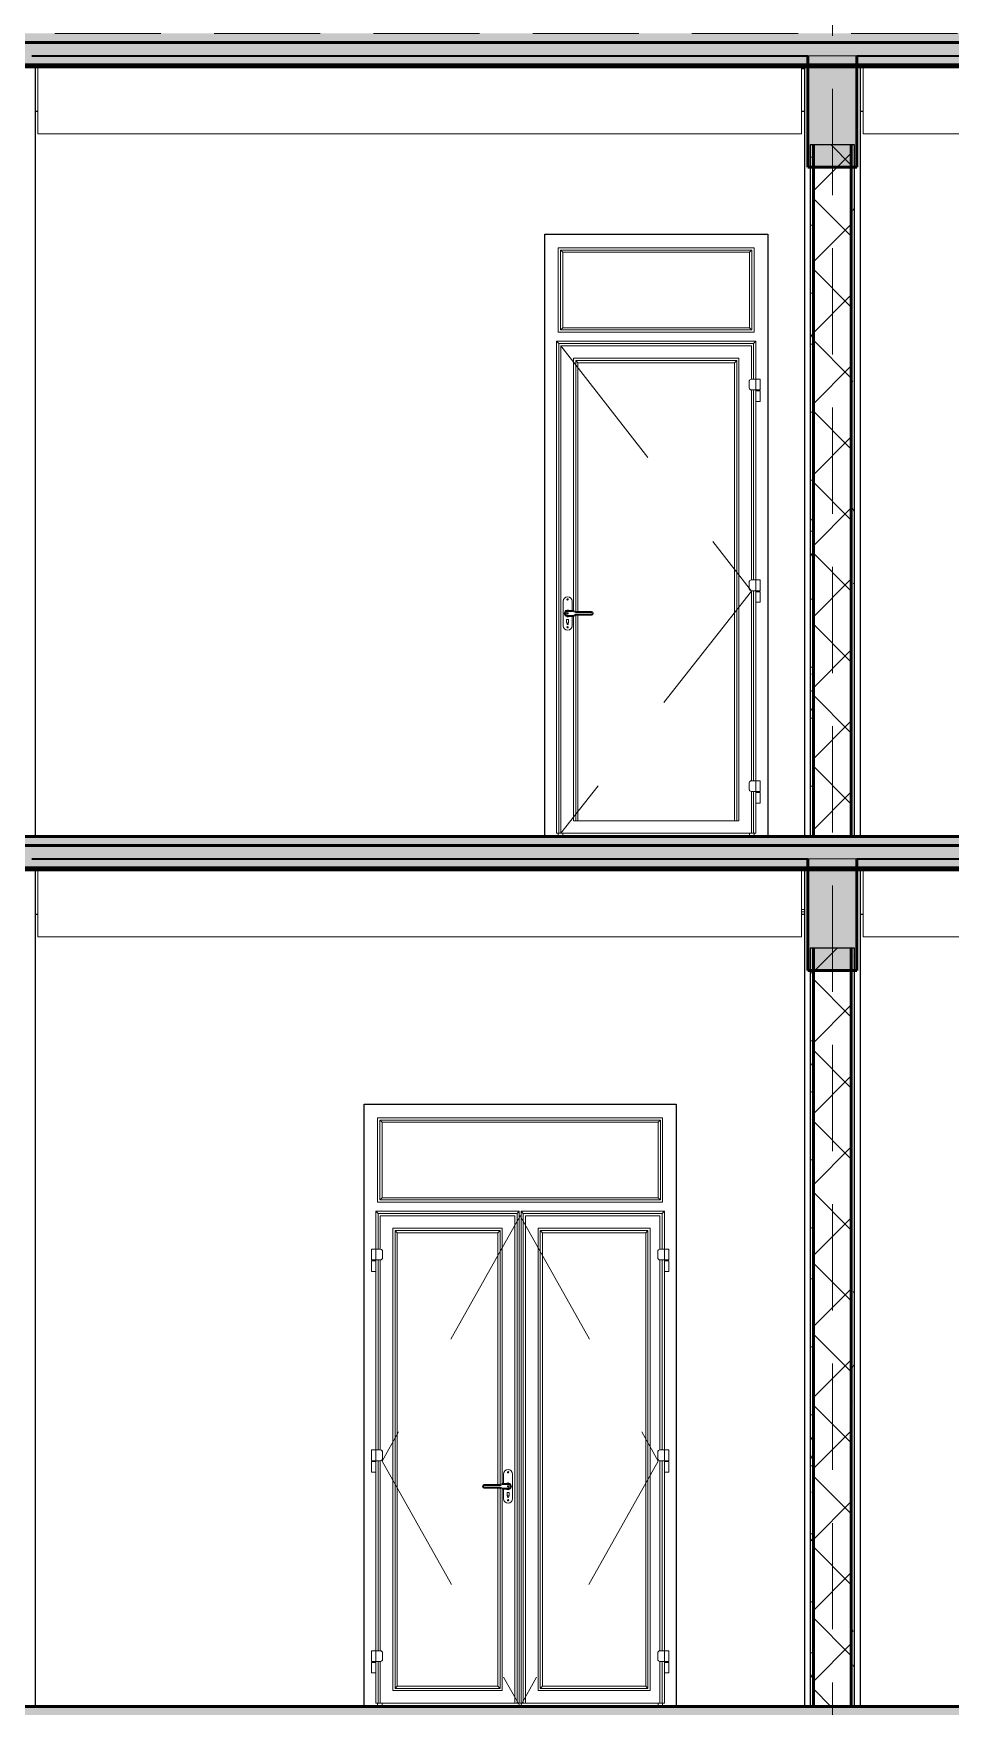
# Model space of a CAD drawing. Header units: millimetres. Extents: x -20510 to 108935, y -243239 to 20306.
# Drawn here: x 69468 to 73580, y 0 to 7500 of the extents above; entities that cross this region are included whole.
import ezdxf

# ---------------------------------------------------------------- set-up
doc = ezdxf.new("R2010")
doc.units = ezdxf.units.MM
doc.linetypes.add('Centre', pattern=[3175, 635, -476.25, 1587.5, -476.25])
doc.linetypes.add('Hidden', pattern=[714.375, 476.25, -238.125])
for name, color, linetype, lineweight in [('A-DOOR', 2, 'Continuous', 18), ('A-FLOR', 7, 'Continuous', 9), ('A-FLOR-HRAL', 2, 'Continuous', 9), ('A-FLOR-LEVL', 8, 'Continuous', 9), ('A-FLOR-MCUT', 7, 'Continuous', 50), ('A-FLOR-PATT', 8, 'Continuous', 9), ('A-WALL', 7, 'Continuous', 25), ('A-WALL-PATT', 8, 'Continuous', 18), ('S-BEAM', 7, 'Continuous', 9), ('S-COLS', 7, 'Continuous', 25), ('S-FNDN', 7, 'Continuous', 9), ('S-GRID', 1, 'Continuous', 9), ('S-STRS', 2, 'Continuous', 18)]:
    doc.layers.add(name, color=color, linetype=linetype, lineweight=lineweight)
pattern_1 = [(0, (68970.77, 5345.385), (304.8, 76.2), [25.146, -203.454, 25.146, -203.454, -1219.2]), (0, (68970.77, 5345.385), (304.8, 76.2), [-457.2, 25.146, -432.054, 25.146, -203.454, -533.4]), (0, (68970.77, 5345.385), (304.8, 76.2), [-1143, 25.146, -127.254, 25.146, -355.854]), (120, (69085.07, 5383.485), (-218.3911, 225.86454), [25.146, -203.454, 25.146, -203.454, -1219.2]), (120, (69085.07, 5383.485), (-218.3911, 225.86454), [-457.2, 25.146, -432.054, 25.146, -203.454, -533.4]), (120, (69085.07, 5383.485), (-218.3911, 225.86454), [-1143, 25.146, -127.254, 25.146, -355.854]), (240, (69123.17, 5535.885), (-86.4089, -302.06454), [25.146, -203.454, 25.146, -203.454, -1219.2]), (240, (69123.17, 5535.885), (-86.4089, -302.06454), [-457.2, 25.146, -432.054, 25.146, -203.454, -533.4]), (240, (69123.17, 5535.885), (-86.4089, -302.06454), [-1143, 25.146, -127.254, 25.146, -355.854])]
pattern_2 = [(45, (68970.77, 5345.39), (-159.099, 159.099), []), (135, (68970.77, 5345.39), (-159.099, -159.099), [])]

# ---------------------------------------------------------------- blocks, each defined once
blk = doc.blocks.new('CỬA 2 CÁNH EROWINDOW_có ô chết_ - D2_1400x2200-V1-MẶT CẮT 1-1')
at = {"layer": 'A-DOOR'}
for p, q in [((6011, 2639), (7289, 2639)), ((6011, 2261), (6011, 2639)), ((6011, 2261), (6011, 2639)), ((6011, 2639), (7289, 2639)), ((6021, 2629), (6031, 2619)), ((6021, 2629), (6021, 2271)), ((7279, 2629), (6021, 2629)), ((7279, 2629), (7269, 2619)), ((7279, 2271), (7279, 2629)), ((7289, 2639), (7289, 2261)), ((7289, 2639), (7289, 2261)), ((7269, 2619), (6031, 2619)), ((6031, 2619), (6031, 2281)), ((7269, 2281), (7269, 2619)), ((7289, 2261), (6011, 2261)), ((7289, 2261), (6011, 2261)), ((6021, 2271), (6031, 2281)), ((6021, 2271), (7279, 2271)), ((6031, 2281), (7269, 2281)), ((7269, 2281), (7279, 2271)), ((6013, 2210), (6003, 2220)), ((6003, 2050), (6003, 2220)), ((6003, 2220), (6645.9, 2220)), ((6635.9, 2210), (6013, 2210)), ((6013, 2050), (6013, 2210)), ((6023, 2050), (6023, 2200)), ((6023, 2200), (6625.9, 2200)), ((6625.9, 2200), (6023, 2200)), ((6023, 2200), (6023, 2050)), ((6625.9, 2200), (6625.9, 15)), ((6625.9, 15), (6625.9, 2200)), ((6635.9, 2210), (6645.9, 2220)), ((6635.9, 15), (6635.9, 2210)), ((6645.9, 2220), (6645.9, 15)), ((6645.9, 2200), (6654.1, 2200)), ((6645.9, 2200), (6654.1, 2200)), ((6664.1, 2210), (6654.1, 2220)), ((6654.1, 15), (6654.1, 2220)), ((6654.1, 2220), (7297, 2220)), ((7287, 2210), (6664.1, 2210)), ((6664.1, 15), (6664.1, 2210)), ((6674.1, 15), (6674.1, 2200)), ((6674.1, 2200), (7277, 2200)), ((6674.1, 2200), (6674.1, 15)), ((7277, 2200), (6674.1, 2200)), ((7277, 2200), (7277, 2050)), ((7277, 2050), (7277, 2200)), ((7287, 2210), (7297, 2220)), ((7287, 2050), (7287, 2210)), ((7297, 2220), (7297, 2050)), ((6079, 2144), (6569.9, 2144)), ((6079, 71), (6079, 2144)), ((6079, 71), (6079, 2144)), ((6079, 2144), (6569.9, 2144)), ((6089, 2134), (6099, 2124)), ((6559.9, 2134), (6089, 2134)), ((6089, 2134), (6089, 81)), ((6549.9, 2124), (6099, 2124)), ((6099, 2124), (6099, 91)), ((6549.9, 2124), (6559.9, 2134)), ((6549.9, 994.7), (6549.9, 2124)), ((6559.9, 994.7), (6559.9, 2134)), ((6569.9, 2144), (6569.9, 999.5)), ((6569.9, 2144), (6569.9, 999.5)), ((6730.1, 2144), (7233, 2144)), ((6730.1, 71), (6730.1, 2144)), ((6730.1, 2144), (7233, 2144)), ((6730.1, 71), (6730.1, 2144)), ((6740.1, 2134), (6750.1, 2124)), ((7223, 2134), (6740.1, 2134)), ((6740.1, 2134), (6740.1, 81)), ((7213, 2124), (6750.1, 2124)), ((6750.1, 2124), (6750.1, 91)), ((7213, 2124), (7223, 2134)), ((7213, 91), (7213, 2124)), ((7223, 81), (7223, 2134)), ((7233, 2144), (7233, 71)), ((7233, 2144), (7233, 71)), ((5983, 2050), (6023, 2050)), ((5983, 2050), (5983, 2001.9)), ((6003, 2001.9), (6003, 2050)), ((6033, 2040), (6033, 2011.9)), ((7267, 2011.9), (7267, 2040)), ((7277, 2050), (7317, 2050)), ((7297, 2050), (7297, 2001.9)), ((7317, 2001.9), (7317, 2050)), ((6023, 2001.9), (5983, 2001.9)), ((5983, 1997.6), (5983, 1950.2)), ((5983, 1997.6), (6003, 1997.6)), ((5983, 1950.2), (6003, 1950.2)), ((5985.5, 2001.9), (5985.5, 1997.6)), ((6000.5, 1997.6), (6000.5, 2001.9)), ((6003, 1150), (6003, 2001.9)), ((6003, 1950.2), (6003, 1997.6)), ((6013, 1150), (6013, 2001.9)), ((6023, 1150), (6023, 2001.9)), ((6023, 2001.9), (6023, 1150)), ((7317, 2001.9), (7277, 2001.9)), ((7277, 2001.9), (7277, 1150)), ((7277, 1150), (7277, 2001.9)), ((7287, 1150), (7287, 2001.9)), ((7297, 2001.9), (7297, 1150)), ((7297, 1997.6), (7297, 1950.2)), ((7297, 1997.6), (7317, 1997.6)), ((7297, 1950.2), (7317, 1950.2)), ((7299.5, 2001.9), (7299.5, 1997.6)), ((7314.5, 1997.6), (7314.5, 2001.9)), ((7317, 1950.2), (7317, 1997.6)), ((5983, 1150), (6023, 1150)), ((5983, 1150), (5983, 1101.9)), ((6003, 1101.9), (6003, 1150)), ((6033, 1140), (6033, 1111.9)), ((7267, 1111.9), (7267, 1140)), ((7277, 1150), (7317, 1150)), ((7297, 1150), (7297, 1101.9)), ((7317, 1101.9), (7317, 1150)), ((6023, 1101.9), (5983, 1101.9)), ((5983, 1097.6), (5983, 1050.2)), ((5983, 1097.6), (6003, 1097.6)), ((5983, 1050.2), (6003, 1050.2)), ((5985.5, 1101.9), (5985.5, 1097.6)), ((6000.5, 1097.6), (6000.5, 1101.9)), ((6003, 250), (6003, 1101.9)), ((6003, 1050.2), (6003, 1097.6)), ((6013, 250), (6013, 1101.9)), ((6023, 250), (6023, 1101.9)), ((6023, 1101.9), (6023, 250)), ((7317, 1101.9), (7277, 1101.9)), ((7277, 1101.9), (7277, 250)), ((7277, 250), (7277, 1101.9)), ((7287, 250), (7287, 1101.9)), ((7297, 1101.9), (7297, 250)), ((7297, 1097.6), (7297, 1050.2)), ((7297, 1097.6), (7317, 1097.6)), ((7297, 1050.2), (7317, 1050.2)), ((7299.5, 1101.9), (7299.5, 1097.6)), ((7314.5, 1097.6), (7314.5, 1101.9)), ((7317, 1050.2), (7317, 1097.6)), ((6560.2, 994.9), (6489.9, 994.9)), ((6561.3, 990.5), (6489.9, 990.5)), ((6489.9, 983.2), (6561.3, 983.2)), ((6489.9, 978.9), (6560.2, 978.9)), ((6549.9, 91), (6549.9, 979.1)), ((6559.9, 81), (6559.9, 979)), ((6570.2, 999.9), (6560.2, 994.9)), ((6560.2, 978.9), (6570.2, 973.9)), ((6571.3, 995.5), (6561.3, 990.5)), ((6561.3, 983.2), (6571.3, 978.2)), ((6595.9, 999.9), (6570.2, 999.9)), ((6595.9, 995.5), (6571.3, 995.5)), ((6571.3, 978.2), (6595.9, 978.2)), ((6575.9, 1041.9), (6575.9, 999.7)), ((6615.9, 931.9), (6615.9, 1041.9)), ((6569.9, 974.2), (6569.9, 71)), ((6569.9, 974.2), (6569.9, 71)), ((6570.2, 973.9), (6595.9, 973.9)), ((6575.9, 974), (6575.9, 931.9)), ((6591.4, 946.6), (6591.4, 957.5)), ((6593.4, 939.6), (6593.4, 944.6)), ((6593.4, 944.6), (6593.4, 939.6)), ((6593.5, 959.6), (6598.4, 959.6)), ((6598.5, 944.6), (6598.5, 939.6)), ((6598.5, 939.8), (6598.5, 944.6)), ((6600.4, 957.5), (6600.4, 946.6)), ((5983, 250), (6023, 250)), ((5983, 250), (5983, 201.9)), ((6003, 201.9), (6003, 250)), ((6033, 240), (6033, 211.9)), ((7267, 211.9), (7267, 240)), ((7277, 250), (7317, 250)), ((7297, 250), (7297, 201.9)), ((7317, 201.9), (7317, 250)), ((6023, 201.9), (5983, 201.9)), ((5983, 197.6), (5983, 150.2)), ((5983, 197.6), (6003, 197.6)), ((5983, 150.2), (6003, 150.2)), ((5985.5, 201.9), (5985.5, 197.6)), ((6000.5, 197.6), (6000.5, 201.9)), ((6003, 15), (6003, 201.9)), ((6003, 150.2), (6003, 197.6)), ((6013, 15), (6013, 201.9)), ((6023, 15), (6023, 201.9)), ((6023, 201.9), (6023, 15)), ((7317, 201.9), (7277, 201.9)), ((7277, 201.9), (7277, 15)), ((7277, 15), (7277, 201.9)), ((7287, 15), (7287, 201.9)), ((7297, 201.9), (7297, 15)), ((7297, 197.6), (7297, 150.2)), ((7297, 197.6), (7317, 197.6)), ((7297, 150.2), (7317, 150.2)), ((7299.5, 201.9), (7299.5, 197.6)), ((7314.5, 197.6), (7314.5, 201.9)), ((7317, 150.2), (7317, 197.6)), ((6089, 81), (6099, 91)), ((6089, 81), (6559.9, 81)), ((6099, 91), (6549.9, 91)), ((6559.9, 81), (6549.9, 91)), ((6740.1, 81), (6750.1, 91)), ((6740.1, 81), (7223, 81)), ((6750.1, 91), (7213, 91)), ((7223, 81), (7213, 91)), ((6013, 15), (6003, 15)), ((6011, 0), (6011, 15)), ((6023, 15), (6013, 15)), ((6023, 15), (6625.9, 15)), ((6031, 0), (6031, 15)), ((6569.9, 71), (6079, 71)), ((6569.9, 71), (6079, 71)), ((6625.9, 15), (6635.9, 15)), ((6645.9, 15), (6635.9, 15)), ((6654.1, 15), (6645.9, 15)), ((6664.1, 15), (6654.1, 15)), ((6674.1, 15), (6664.1, 15)), ((6674.1, 15), (7277, 15)), ((7233, 71), (6730.1, 71)), ((7233, 71), (6730.1, 71)), ((7269, 0), (7269, 15)), ((7277, 15), (7287, 15)), ((7297, 15), (7287, 15)), ((7289, 15), (7289, 0))]:
    blk.add_line(p, q, dxfattribs=at)
at = {"layer": 'A-DOOR', "linetype": 'Centre', "lineweight": 18}
for p, q in [((6650, 2200), (6031, 1100)), ((6650, 2200), (7269, 1100)), ((6031, 1100), (6650, 0)), ((7269, 1100), (6650, 0))]:
    blk.add_line(p, q, dxfattribs=at)
at = {"layer": 'A-DOOR', "flags": 128}
for points in [[(6489.9, 994.9), (6489.6, 994.9), (6489.3, 994.8), (6489, 994.8), (6488.6, 994.8), (6488.3, 994.7), (6488, 994.6), (6487.7, 994.5), (6487.4, 994.5), (6487.1, 994.3), (6486.8, 994.2), (6486.5, 994.1), (6486.2, 994), (6485.9, 993.8), (6485.7, 993.6), (6485.4, 993.5), (6485.1, 993.3), (6484.9, 993.1), (6484.6, 992.9), (6484.4, 992.7), (6484.2, 992.4), (6484, 992.2), (6483.8, 992), (6483.6, 991.7), (6483.4, 991.4), (6483.2, 991.2), (6483, 990.9), (6482.9, 990.6), (6482.7, 990.3), (6482.6, 990.1), (6482.5, 989.8), (6482.4, 989.5), (6482.3, 989.2), (6482.2, 988.8), (6482.1, 988.5), (6482, 988.2), (6482, 987.9), (6482, 987.6), (6481.9, 987.3), (6481.9, 986.9), (6481.9, 986.6), (6481.9, 986.3), (6482, 986), (6482, 985.7), (6482.1, 985.4), (6482.1, 985), (6482.2, 984.7), (6482.3, 984.4), (6482.4, 984.1), (6482.5, 983.8), (6482.6, 983.5), (6482.8, 983.2), (6482.9, 983), (6483.1, 982.7), (6483.3, 982.4), (6483.5, 982.2), (6483.6, 981.9), (6483.8, 981.6), (6484.1, 981.4), (6484.3, 981.2), (6484.5, 981), (6484.8, 980.7), (6485, 980.5), (6485.3, 980.4), (6485.5, 980.2), (6485.8, 980), (6486.1, 979.8), (6486.4, 979.7), (6486.6, 979.6), (6486.9, 979.4), (6487.2, 979.3), (6487.5, 979.2), (6487.9, 979.1), (6488.2, 979.1), (6488.5, 979), (6488.8, 978.9), (6489.1, 978.9), (6489.4, 978.9), (6489.7, 978.9), (6489.9, 978.9)], [(6595.9, 973.9), (6596.4, 973.9), (6597, 973.9), (6597.5, 974), (6598, 974), (6598.5, 974.1), (6599, 974.2), (6599.5, 974.4), (6600, 974.5), (6600.5, 974.7), (6601, 974.9), (6601.5, 975.1), (6601.9, 975.3), (6602.4, 975.6), (6602.8, 975.8), (6603.3, 976.1), (6603.7, 976.4), (6604.1, 976.8), (6604.5, 977.1), (6604.9, 977.4), (6605.2, 977.8), (6605.6, 978.2), (6605.9, 978.6), (6606.3, 979), (6606.6, 979.4), (6606.9, 979.8), (6607.1, 980.3), (6607.4, 980.7), (6607.6, 981.2), (6607.8, 981.7), (6608, 982.1), (6608.2, 982.6), (6608.4, 983.1), (6608.5, 983.6), (6608.6, 984.1), (6608.7, 984.6), (6608.8, 985.2), (6608.9, 985.7), (6608.9, 986.2), (6608.9, 986.7), (6608.9, 987.2), (6608.9, 987.8), (6608.8, 988.3), (6608.8, 988.8), (6608.7, 989.3), (6608.6, 989.8), (6608.5, 990.3), (6608.3, 990.8), (6608.1, 991.3), (6607.9, 991.8), (6607.7, 992.3), (6607.5, 992.7), (6607.3, 993.2), (6607, 993.6), (6606.7, 994.1), (6606.4, 994.5), (6606.1, 994.9), (6605.8, 995.3), (6605.4, 995.7), (6605.1, 996.1), (6604.7, 996.4), (6604.3, 996.8), (6603.9, 997.1), (6603.5, 997.4), (6603.1, 997.7), (6602.6, 998), (6602.2, 998.3), (6601.7, 998.5), (6601.2, 998.7), (6600.8, 998.9), (6600.3, 999.1), (6599.8, 999.3), (6599.3, 999.4), (6598.8, 999.5), (6598.3, 999.6), (6597.8, 999.7), (6597.2, 999.8), (6596.7, 999.8), (6596.2, 999.9), (6595.9, 999.9)]]:
    blk.add_lwpolyline(points, dxfattribs=at)
at = {"layer": 'A-DOOR'}
for centre, radius, start, end in [((6023, 2040), 10, 360, 90), ((6023, 2040), 10, 30, 90), ((7277, 2040), 10, 90, 180), ((7277, 2040), 10, 150, 180), ((6023, 2011.9), 10, 270, 0), ((6023, 2011.9), 10, 270, 300), ((6023, 2011.9), 10, 315, 345), ((7277, 2011.9), 10, 180, 270), ((7277, 2011.9), 10, 195, 225), ((6023, 1140), 10, 0, 90), ((6023, 1140), 10, 30, 90), ((7277, 1140), 10, 90, 180), ((7277, 1140), 10, 150, 180), ((6023, 1111.9), 10, 270, 0), ((6023, 1111.9), 10, 270, 300), ((6023, 1111.9), 10, 315, 345), ((6595.9, 1041.9), 20, 360, 180), ((6595.9, 1050), 3, 360, 180), ((7277, 1111.9), 10, 180, 270), ((7277, 1111.9), 10, 195, 225), ((6489.9, 986.9), 3.66, 90, 270), ((6595.9, 986.9), 15, 0, 120.32162), ((6595.9, 986.9), 15, 239.67837, 0), ((6595.9, 986.9), 15, 105, 110.04312), ((6595.9, 1050), 3, 180, 0), ((6595.9, 986.9), 3.02, 0, 180), ((6595.9, 986.9), 3.02, 180, 0), ((6595.9, 986.9), 3.02, 135, 150), ((6595.9, 986.9), 3.02, 210, 225), ((6595.9, 986.9), 15, 90, 94.45425), ((6595.9, 986.9), 8.66, 270, 90), ((6595.9, 986.9), 15, 75, 80.38952), ((6595.9, 986.9), 15, 60, 65.50279), ((6595.9, 986.9), 15, 45, 50.53074), ((6595.9, 986.9), 15, 309.46926, 315), ((6595.9, 931.9), 20, 180, 360), ((6595.9, 986.9), 15, 249.95688, 255), ((6593.5, 957.5), 2.04, 90, 180), ((6593.4, 946.6), 1.99, 180, 268.95965), ((6593.4, 946.6), 1.99, 224.47982, 268.95965), ((6595.9, 924.8), 3, 0, 180), ((6595.9, 924.8), 3, 180, 0), ((6595.9, 939.6), 2.5, 180, 0), ((6595.9, 986.9), 15, 265.54575, 270), ((6595.9, 986.9), 15, 279.61048, 285), ((6598.4, 957.5), 2.04, 0, 90), ((6598.4, 946.6), 1.99, 271.04035, 0), ((6598.4, 946.6), 1.99, 271.04035, 315.52018), ((6595.9, 986.9), 15, 294.49721, 300), ((6023, 240), 10, 0, 90), ((6023, 240), 10, 30, 90), ((7277, 240), 10, 90, 180), ((7277, 240), 10, 150, 180), ((6023, 211.9), 10, 270, 0), ((6023, 211.9), 10, 270, 300), ((6023, 211.9), 10, 315, 345), ((7277, 211.9), 10, 180, 270), ((7277, 211.9), 10, 195, 225)]:
    blk.add_arc(centre, radius, start, end, dxfattribs=at)
for points in [[(6561.3, 990.5), (6561.2, 990.9), (6561, 991.7), (6560.6, 993.1), (6560.3, 994.5), (6560.2, 994.9), (6560.2, 994.9)], [(6561.3, 983.2), (6561.2, 982.8), (6561, 982), (6560.6, 980.6), (6560.3, 979.2), (6560.2, 978.9), (6560.2, 978.9)], [(6571.3, 995.5), (6571.2, 995.9), (6571, 996.7), (6570.6, 998.1), (6570.3, 999.5), (6570.2, 999.9), (6570.2, 999.9)], [(6571.3, 978.2), (6571.2, 977.8), (6571, 977), (6570.6, 975.6), (6570.3, 974.2), (6570.2, 973.9), (6570.2, 973.9)]]:
    blk.add_open_spline(points, degree=3, knots=[0, 0, 0, 0, 0.166667, 0.333333, 0.666667, 1, 1, 1, 1], dxfattribs=at)
blk = doc.blocks.new('M_Concrete-Rectangular-Column - COT250X400-V4-MẶT CẮT 1-1')
at = {"layer": 'S-COLS'}
for p, q in [((4225, 3750), (4225, 0)), ((4475, 3750), (4475, 0))]:
    blk.add_line(p, q, dxfattribs=at)
blk = doc.blocks.new('Railing - 150mm-2368385-MẶT CẮT 1-1')
at = {"layer": 'A-FLOR-HRAL'}
blk.add_line((7924.5, 3572.7), (7911.3, 3572.7), dxfattribs=at)
blk = doc.blocks.new('Railing - Railing-2368377-MẶT CẮT 1-1')
blk.add_blockref('Railing - 150mm-2368385-MẶT CẮT 1-1', (0, 0))
blk = doc.blocks.new('CỬA 1 CÁNH EROWINDOW_có ô chết_ - D4_1000x2200-V5-MẶT CẮT 1-1')
at = {"layer": 'A-DOOR'}
for p, q in [((6821, 6539), (7699, 6539)), ((6821, 6161), (6821, 6539)), ((6821, 6161), (6821, 6539)), ((6821, 6539), (7699, 6539)), ((6831, 6529), (6841, 6519)), ((6831, 6529), (6831, 6171)), ((7689, 6529), (6831, 6529)), ((7679, 6519), (7689, 6529)), ((7689, 6171), (7689, 6529)), ((7699, 6539), (7699, 6161)), ((7699, 6539), (7699, 6161)), ((7679, 6519), (6841, 6519)), ((6841, 6519), (6841, 6181)), ((7679, 6181), (7679, 6519)), ((7699, 6161), (6821, 6161)), ((7699, 6161), (6821, 6161)), ((6841, 6181), (6831, 6171)), ((6831, 6171), (7689, 6171)), ((6841, 6181), (7679, 6181)), ((7679, 6181), (7689, 6171)), ((6813, 6120), (7707, 6120)), ((6813, 6120), (6823, 6110)), ((6813, 3915), (6813, 6120)), ((7697, 6110), (6823, 6110)), ((6823, 6110), (6823, 3915)), ((6833, 6100), (7687, 6100)), ((6833, 3915), (6833, 6100)), ((7687, 6100), (6833, 6100)), ((6833, 6100), (6833, 3915)), ((7687, 6100), (7687, 5950)), ((7687, 5950), (7687, 6100)), ((7707, 6120), (7697, 6110)), ((7697, 6110), (7697, 5950)), ((7707, 6120), (7707, 5950)), ((6889, 4912.7), (6889, 6044)), ((7631, 6044), (6889, 6044)), ((6889, 4912.7), (6889, 6044)), ((6889, 6044), (7631, 6044)), ((6909, 6024), (6899, 6034)), ((6899, 6034), (6899, 4907.9)), ((6899, 6034), (7621, 6034)), ((6909, 6024), (6909, 4907.8)), ((7611, 6024), (6909, 6024)), ((7611, 6024), (7621, 6034)), ((7611, 3971), (7611, 6024)), ((7621, 6034), (7621, 3971)), ((7631, 3971), (7631, 6044)), ((7631, 6044), (7631, 3971)), ((7677, 5911.9), (7677, 5940)), ((7687, 5950), (7727, 5950)), ((7707, 5950), (7707, 5901.9)), ((7727, 5901.9), (7727, 5950)), ((7727, 5901.9), (7687, 5901.9)), ((7687, 5901.9), (7687, 5050)), ((7687, 5050), (7687, 5901.9)), ((7697, 5901.9), (7697, 5050)), ((7707, 5901.9), (7707, 5050)), ((7707, 5897.6), (7707, 5850.2)), ((7707, 5897.6), (7727, 5897.6)), ((7707, 5850.2), (7727, 5850.2)), ((7709.5, 5901.9), (7709.5, 5897.6)), ((7724.5, 5897.6), (7724.5, 5901.9)), ((7727, 5850.2), (7727, 5897.6)), ((7677, 5011.9), (7677, 5040)), ((7687, 5050), (7727, 5050)), ((7707, 5050), (7707, 5001.9)), ((7727, 5001.9), (7727, 5050)), ((6843, 4955), (6843, 4845)), ((6883, 4912.9), (6883, 4955)), ((7727, 5001.9), (7687, 5001.9)), ((7687, 5001.9), (7687, 4150)), ((7687, 4150), (7687, 5001.9)), ((7697, 5001.9), (7697, 4150)), ((7707, 5001.9), (7707, 4150)), ((7707, 4997.6), (7707, 4950.2)), ((7707, 4997.6), (7727, 4997.6)), ((7707, 4950.2), (7727, 4950.2)), ((7709.5, 5001.9), (7709.5, 4997.6)), ((7724.5, 4997.6), (7724.5, 5001.9)), ((7727, 4950.2), (7727, 4997.6)), ((6888.7, 4913), (6863, 4913)), ((6887.7, 4908.7), (6863, 4908.7)), ((6863, 4891.3), (6887.7, 4891.3)), ((6863, 4887), (6888.7, 4887)), ((6883, 4845), (6883, 4887.1)), ((6897.7, 4903.7), (6887.7, 4908.7)), ((6887.7, 4891.3), (6897.7, 4896.3)), ((6898.7, 4908), (6888.7, 4913)), ((6888.7, 4887), (6898.7, 4892)), ((6889, 3971), (6889, 4887.3)), ((6889, 3971), (6889, 4887.3)), ((6969, 4903.7), (6897.7, 4903.7)), ((6897.7, 4896.3), (6969, 4896.3)), ((6969, 4908), (6898.7, 4908)), ((6898.7, 4892), (6969, 4892)), ((6899, 4892.1), (6899, 3971)), ((6909, 4892.2), (6909, 3971)), ((6858.5, 4859.7), (6858.5, 4870.7)), ((6860.5, 4872.7), (6865.5, 4872.7)), ((6860.5, 4852.7), (6860.5, 4857.7)), ((6860.5, 4857.7), (6860.5, 4852.7)), ((6865.5, 4857.7), (6865.5, 4852.7)), ((6865.5, 4852.7), (6865.5, 4857.7)), ((6867.5, 4870.7), (6867.5, 4859.7)), ((7677, 4111.9), (7677, 4140)), ((7687, 4150), (7727, 4150)), ((7707, 4150), (7707, 4101.9)), ((7727, 4101.9), (7727, 4150)), ((7727, 4101.9), (7687, 4101.9)), ((7687, 4101.9), (7687, 3915)), ((7687, 3915), (7687, 4101.9)), ((7697, 4101.9), (7697, 3915)), ((7707, 4101.9), (7707, 3915)), ((7707, 4097.6), (7707, 4050.2)), ((7707, 4097.6), (7727, 4097.6)), ((7707, 4050.2), (7727, 4050.2)), ((7709.5, 4101.9), (7709.5, 4097.6)), ((7724.5, 4097.6), (7724.5, 4101.9)), ((7727, 4050.2), (7727, 4097.6)), ((6823, 3915), (6813, 3915)), ((6821, 3900), (6821, 3915)), ((6823, 3915), (6833, 3915)), ((6833, 3915), (7687, 3915)), ((6841, 3915), (6841, 3900)), ((6899, 3971), (6889, 3971)), ((7631, 3971), (6889, 3971)), ((7621, 3971), (7631, 3971)), ((7679, 3915), (7679, 3900)), ((7697, 3915), (7687, 3915)), ((7707, 3915), (7697, 3915)), ((7699, 3915), (7699, 3900))]:
    blk.add_line(p, q, dxfattribs=at)
at = {"layer": 'A-DOOR', "linetype": 'Centre', "lineweight": 18}
for p, q in [((6833, 6100), (7687, 5000)), ((7687, 5000), (6833, 3915))]:
    blk.add_line(p, q, dxfattribs=at)
at = {"layer": 'A-DOOR', "flags": 128}
for points in [[(6863, 4913), (6862.5, 4913), (6862, 4913), (6861.4, 4912.9), (6860.9, 4912.8), (6860.4, 4912.7), (6859.9, 4912.6), (6859.4, 4912.5), (6858.9, 4912.3), (6858.4, 4912.2), (6857.9, 4912), (6857.5, 4911.8), (6857, 4911.5), (6856.5, 4911.3), (6856.1, 4911), (6855.7, 4910.7), (6855.2, 4910.4), (6854.8, 4910.1), (6854.4, 4909.8), (6854, 4909.4), (6853.7, 4909.1), (6853.3, 4908.7), (6853, 4908.3), (6852.7, 4907.9), (6852.4, 4907.5), (6852.1, 4907), (6851.8, 4906.6), (6851.5, 4906.1), (6851.3, 4905.7), (6851.1, 4905.2), (6850.9, 4904.7), (6850.7, 4904.2), (6850.5, 4903.7), (6850.4, 4903.2), (6850.3, 4902.7), (6850.2, 4902.2), (6850.1, 4901.7), (6850.1, 4901.2), (6850, 4900.7), (6850, 4900.1), (6850, 4899.6), (6850, 4899.1), (6850.1, 4898.6), (6850.1, 4898.1), (6850.2, 4897.6), (6850.3, 4897), (6850.5, 4896.5), (6850.6, 4896), (6850.8, 4895.6), (6851, 4895.1), (6851.2, 4894.6), (6851.4, 4894.1), (6851.6, 4893.7), (6851.9, 4893.2), (6852.2, 4892.8), (6852.5, 4892.3), (6852.8, 4891.9), (6853.1, 4891.5), (6853.5, 4891.1), (6853.8, 4890.8), (6854.2, 4890.4), (6854.6, 4890.1), (6855, 4889.7), (6855.4, 4889.4), (6855.9, 4889.1), (6856.3, 4888.9), (6856.7, 4888.6), (6857.2, 4888.4), (6857.7, 4888.1), (6858.2, 4887.9), (6858.6, 4887.8), (6859.1, 4887.6), (6859.6, 4887.4), (6860.1, 4887.3), (6860.7, 4887.2), (6861.2, 4887.1), (6861.7, 4887.1), (6862.2, 4887), (6862.7, 4887), (6863, 4887)], [(6969, 4892), (6969.3, 4892), (6969.6, 4892), (6970, 4892.1), (6970.3, 4892.1), (6970.6, 4892.2), (6970.9, 4892.2), (6971.2, 4892.3), (6971.5, 4892.4), (6971.8, 4892.5), (6972.1, 4892.6), (6972.4, 4892.8), (6972.7, 4892.9), (6973, 4893.1), (6973.2, 4893.2), (6973.5, 4893.4), (6973.8, 4893.6), (6974, 4893.8), (6974.3, 4894), (6974.5, 4894.2), (6974.7, 4894.4), (6975, 4894.7), (6975.2, 4894.9), (6975.4, 4895.2), (6975.6, 4895.4), (6975.7, 4895.7), (6975.9, 4896), (6976.1, 4896.2), (6976.2, 4896.5), (6976.3, 4896.8), (6976.5, 4897.1), (6976.6, 4897.4), (6976.7, 4897.7), (6976.7, 4898), (6976.8, 4898.3), (6976.9, 4898.6), (6976.9, 4899), (6977, 4899.3), (6977, 4899.6), (6977, 4899.9), (6977, 4900.2), (6977, 4900.6), (6977, 4900.9), (6976.9, 4901.2), (6976.9, 4901.5), (6976.8, 4901.8), (6976.7, 4902.1), (6976.6, 4902.4), (6976.5, 4902.7), (6976.4, 4903), (6976.3, 4903.3), (6976.1, 4903.6), (6976, 4903.9), (6975.8, 4904.2), (6975.7, 4904.4), (6975.5, 4904.7), (6975.3, 4905), (6975.1, 4905.2), (6974.9, 4905.4), (6974.6, 4905.7), (6974.4, 4905.9), (6974.2, 4906.1), (6973.9, 4906.3), (6973.7, 4906.5), (6973.4, 4906.7), (6973.1, 4906.9), (6972.8, 4907), (6972.6, 4907.2), (6972.3, 4907.3), (6972, 4907.4), (6971.7, 4907.5), (6971.4, 4907.6), (6971.1, 4907.7), (6970.8, 4907.8), (6970.4, 4907.9), (6970.1, 4907.9), (6969.8, 4908), (6969.5, 4908), (6969.2, 4908), (6969, 4908)]]:
    blk.add_lwpolyline(points, dxfattribs=at)
at = {"layer": 'A-DOOR'}
for centre, radius, start, end in [((7687, 5940), 10, 90, 180), ((7687, 5940), 10, 150, 180), ((7687, 5911.9), 10, 180, 270), ((7687, 5911.9), 10, 195, 225), ((7687, 5040), 10, 90, 180), ((7687, 5040), 10, 150, 180), ((6863, 4955), 20, 0, 180), ((6863, 4963.2), 3, 0, 180), ((6863, 4963.2), 3, 180, 0), ((7687, 5011.9), 10, 180, 270), ((7687, 5011.9), 10, 195, 225), ((6863, 4900), 15, 59.67838, 180), ((6863, 4900), 15, 180, 297.21296), ((6863, 4900), 15, 129.46926, 135), ((6863, 4900), 15, 225, 230.53074), ((6863, 4900), 8.66, 90, 270), ((6863, 4900), 15, 114.49721, 118.41463), ((6863, 4900), 15, 99.61048, 105), ((6863, 4900), 15, 255, 260.38952), ((6863, 4900), 3.02, 0, 180), ((6863, 4900), 3.02, 180, 0), ((6863, 4900), 15, 84.76981, 90), ((6863, 4900), 15, 270, 275.23019), ((6863, 4900), 3.02, 30, 45), ((6863, 4900), 3.02, 315, 330), ((6863, 4900), 15, 69.95688, 75), ((6863, 4900), 15, 285, 290.04312), ((6969, 4900), 3.66, 270, 90), ((6863, 4845), 20, 180, 0), ((6860.5, 4870.7), 2.04, 90, 180), ((6860.5, 4859.7), 1.99, 180, 268.95965), ((6860.5, 4859.7), 1.99, 224.47982, 268.95965), ((6863, 4837.9), 3, 0, 180), ((6863, 4837.9), 3, 180, 0), ((6863, 4852.7), 2.5, 180, 0), ((6865.5, 4870.7), 2.04, 0, 90), ((6865.5, 4859.7), 1.99, 271.04035, 0), ((6865.5, 4859.7), 1.99, 271.04035, 315.52018), ((7687, 4140), 10, 90, 180), ((7687, 4140), 10, 150, 180), ((7687, 4111.9), 10, 180, 270), ((7687, 4111.9), 10, 195, 225)]:
    blk.add_arc(centre, radius, start, end, dxfattribs=at)
for points in [[(6888.7, 4913), (6888.7, 4913), (6888.6, 4912.6), (6888.2, 4911), (6887.9, 4909.5), (6887.7, 4908.7)], [(6888.7, 4887), (6888.7, 4887), (6888.6, 4887.4), (6888.2, 4889), (6887.9, 4890.5), (6887.7, 4891.3)], [(6898.7, 4908), (6898.7, 4908), (6898.6, 4907.6), (6898.2, 4906), (6897.9, 4904.5), (6897.7, 4903.7)], [(6898.7, 4892), (6898.7, 4892), (6898.6, 4892.4), (6898.2, 4894), (6897.9, 4895.5), (6897.7, 4896.3)]]:
    blk.add_open_spline(points, degree=3, dxfattribs=at)
blk = doc.blocks.new('M_Concrete-Rectangular-Column - COT250X350-V16-MẶT CẮT 1-1')
at = {"layer": 'S-COLS'}
for p, q in [((4225, 7350), (4225, 3900)), ((4475, 7350), (4475, 3900))]:
    blk.add_line(p, q, dxfattribs=at)

msp = doc.modelspace()

# ---------------------------------------------------------------- hatches: boundary and pattern name
at = {"layer": 'A-FLOR-PATT'}
for points in [[(102169.1, 7460), (102255.7, 7460), (102255.7, 7500), (65450, 7500), (65450, 7460), (101979.2, 7460)], [(102169.1, 7360), (102255.7, 7360), (102255.7, 7460), (65450, 7460), (65450, 7360), (101979.2, 7360)], [(102169.1, 3860), (102255.7, 3860), (102255.7, 3900), (65450, 3900), (65450, 3860), (102074.1, 3860)], [(102169.1, 3760), (102255.7, 3760), (102255.7, 3860), (65450, 3860), (65450, 3760), (101979.2, 3760)]]:
    msp.add_hatch(color=256, dxfattribs=at).paths.add_polyline_path(points)
at = {"layer": 'A-FLOR-PATT', "lineweight": 18}
for points in [[(102169.1, 7350), (102255.7, 7350), (102255.7, 7360), (65450, 7360), (65450, 7350), (101979.2, 7350)], [(102169.1, 3750), (102255.7, 3750), (102255.7, 3760), (65450, 3760), (65450, 3750), (101979.2, 3750)]]:
    msp.add_hatch(color=256, dxfattribs=at).paths.add_polyline_path(points)
at = {"layer": 'A-FLOR-PATT'}
h = msp.add_hatch(color=256, dxfattribs=at)
h.paths.add_polyline_path([(80520.2, -40), (99650, -40), (99650, 0), (65450, 0), (65450, -40), (80140.4, -40)])
h.paths.add_polyline_path([(102255.7, -40), (102255.7, 0), (102050, 0), (102050, -40), (102169.1, -40)])
at = {"layer": 'A-WALL-PATT', "lineweight": 18}
h = msp.add_hatch(dxfattribs=at)
h.set_pattern_fill('FP_1', color=256, style=0, pattern_type=2)
h.set_pattern_definition(pattern_1)
h.paths.add_polyline_path([(72950, 3900), (72965, 3900), (72965, 7000), (72950, 7000), (72950, 3925.1)])
h = msp.add_hatch(dxfattribs=at)
h.set_pattern_fill('FP_2', color=256, style=0, pattern_type=2)
h.set_pattern_definition(pattern_2)
h.paths.add_polyline_path([(72971.6, 3900), (73135, 3900), (73135, 7000), (72965, 7000), (72965, 3900)])
h = msp.add_hatch(dxfattribs=at)
h.set_pattern_fill('FP_1', color=256, style=0, pattern_type=2)
h.set_pattern_definition(pattern_1)
h.paths.add_polyline_path([(73135, 3900), (73150, 3900), (73150, 7000), (73135, 7000), (73135, 3925.1)])
h = msp.add_hatch(dxfattribs=at)
h.set_pattern_fill('FP_1', color=256, style=0, pattern_type=2)
h.set_pattern_definition(pattern_1)
h.paths.add_polyline_path([(72950, 0), (72965, 0), (72965, 3400), (72950, 3400), (72950, 1155.8)])
h = msp.add_hatch(dxfattribs=at)
h.set_pattern_fill('FP_2', color=256, style=0, pattern_type=2)
h.set_pattern_definition(pattern_2)
h.paths.add_polyline_path([(72965, 0), (73135, 0), (73135, 3400), (72965, 3400), (72965, 1155.8)])
h = msp.add_hatch(dxfattribs=at)
h.set_pattern_fill('FP_1', color=256, style=0, pattern_type=2)
h.set_pattern_definition(pattern_1)
h.paths.add_polyline_path([(73135, 0), (73150, 0), (73150, 3400), (73135, 3400), (73135, 1155.8)])
at = {"layer": 'S-BEAM'}
for points in [[(72940, 6900), (73160, 6900), (73160, 7400), (72940, 7400), (72940, 6925.2)], [(72940, 3300), (73160, 3300), (73160, 3800), (72940, 3800), (72940, 3309.7)]]:
    msp.add_hatch(color=8, dxfattribs=at).paths.add_polyline_path(points)

# ---------------------------------------------------------------- linework, layer by layer
at = {"layer": 'A-FLOR', "color": 7, "lineweight": 50}
for p, q in [((65450, 7350), (102255.7, 7350)), ((102255.7, 3900), (65450, 3900)), ((65450, 3750), (102255.7, 3750)), ((99650, 0), (65450, 0))]:
    msp.add_line(p, q, dxfattribs=at)
at = {"layer": 'A-FLOR-LEVL', "linetype": 'Hidden'}
for p, q in [((102186.2, 7500), (55433.5, 7500)), ((102186.2, 3900), (55433.5, 3900)), ((102186.2, 0), (55433.5, 0))]:
    msp.add_line(p, q, dxfattribs=at)
at = {"layer": 'A-FLOR-MCUT'}
for p, q in [((102255.7, 7460), (65450, 7460)), ((102255.7, 7360), (65450, 7360)), ((102255.7, 3860), (65450, 3860)), ((102255.7, 3760), (65450, 3760))]:
    msp.add_line(p, q, dxfattribs=at)
at = {"layer": 'A-WALL'}
for p, q in [((69487.7, 7150), (69475, 7150)), ((72925, 7150), (72912.3, 7150)), ((73187.7, 7150), (73175, 7150)), ((71760, 3900), (71760, 6600)), ((71760, 6600), (72760, 6600)), ((72760, 6600), (72760, 3900)), ((69487.7, 3550), (69475, 3550)), ((72925, 3550), (72912.3, 3550)), ((73187.7, 3550), (73175, 3550)), ((70950, 0), (70950, 2700)), ((70950, 2700), (72350, 2700)), ((72350, 2700), (72350, 0))]:
    msp.add_line(p, q, dxfattribs=at)
at = {"layer": 'A-WALL', "lineweight": 25}
for p, q in [((73150, 7000), (72950, 7000)), ((72950, 7000), (72950, 3900)), ((73150, 3900), (73150, 7000)), ((73150, 3400), (72950, 3400)), ((72950, 3400), (72950, 0)), ((73150, 0), (73150, 3400))]:
    msp.add_line(p, q, dxfattribs=at)
at = {"layer": 'A-WALL', "lineweight": 50}
for p, q in [((72965, 7000), (72965, 3900)), ((73135, 7000), (73135, 3900)), ((72965, 3400), (72965, 0)), ((73135, 3400), (73135, 0))]:
    msp.add_line(p, q, dxfattribs=at)
at = {"layer": 'S-BEAM'}
for p, q in [((73160, 7400), (72940, 7400)), ((69487.7, 7050), (69487.7, 7350)), ((72912.3, 7350), (72912.3, 7050)), ((73187.7, 7050), (73187.7, 7350)), ((69487.7, 7050), (72912.3, 7050)), ((73187.7, 7050), (76512.3, 7050)), ((73160, 3800), (72940, 3800)), ((69487.7, 3450), (69487.7, 3750)), ((72912.3, 3750), (72912.3, 3450)), ((73187.7, 3450), (73187.7, 3750)), ((69487.7, 3450), (72912.3, 3450)), ((73187.7, 3450), (76512.3, 3450))]:
    msp.add_line(p, q, dxfattribs=at)
at = {"layer": 'S-BEAM', "lineweight": 50}
for p, q in [((72940, 7400), (72940, 6900)), ((73160, 6900), (73160, 7400)), ((72940, 6900), (73160, 6900)), ((72940, 3800), (72940, 3300)), ((73160, 3300), (73160, 3800)), ((72940, 3300), (73160, 3300))]:
    msp.add_line(p, q, dxfattribs=at)
at = {"layer": 'S-FNDN', "lineweight": 35}
for p, q in [((69460, 7400), (72940, 7400)), ((73160, 7400), (76540, 7400)), ((69460, 3800), (72940, 3800)), ((73160, 3800), (76540, 3800))]:
    msp.add_line(p, q, dxfattribs=at)
at = {"layer": 'S-FNDN'}
for p, q in [((72940, 7400), (73160, 7400)), ((72940, 3800), (73160, 3800))]:
    msp.add_line(p, q, dxfattribs=at)
at = {"layer": 'S-GRID', "linetype": 'Hidden'}
msp.add_line((73050, -3225.6), (73050, 20306.3), dxfattribs=at)
at = {"layer": 'S-STRS'}
for p, q in [((72912.3, 7342), (72925, 7342)), ((72912.3, 3562.9), (72925, 3562.9))]:
    msp.add_line(p, q, dxfattribs=at)

# ---------------------------------------------------------------- block references
at = {"layer": 'A-DOOR'}
for name in ['CỬA 1 CÁNH EROWINDOW_có ô chết_ - D4_1000x2200-V5-MẶT CẮT 1-1', 'CỬA 2 CÁNH EROWINDOW_có ô chết_ - D2_1400x2200-V1-MẶT CẮT 1-1']:
    msp.add_blockref(name, (65000, 0), dxfattribs=at)
at = {"layer": 'A-FLOR-HRAL'}
msp.add_blockref('Railing - Railing-2368377-MẶT CẮT 1-1', (65000, 0), dxfattribs=at)
at = {"layer": 'S-COLS'}
for name, p in [('M_Concrete-Rectangular-Column - COT250X350-V16-MẶT CẮT 1-1', (65000, 0)), ('M_Concrete-Rectangular-Column - COT250X350-V16-MẶT CẮT 1-1', (68700, 0)), ('M_Concrete-Rectangular-Column - COT250X400-V4-MẶT CẮT 1-1', (65000, 0)), ('M_Concrete-Rectangular-Column - COT250X400-V4-MẶT CẮT 1-1', (68700, 0))]:
    msp.add_blockref(name, p, dxfattribs=at)

doc.saveas('drawing.dxf')
